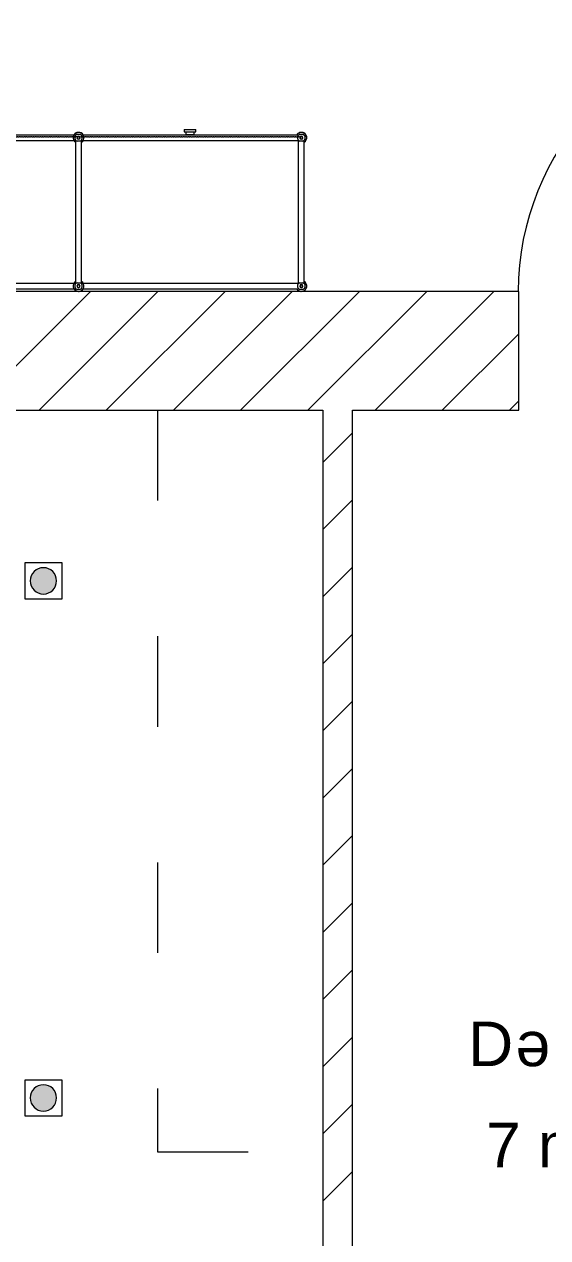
# Model space of a CAD drawing. Header units: millimetres. Extents: x 1680 to 166026, y 35966 to 91121.
# Drawn here: x 127485 to 129247, y 58896 to 62985 of the extents above; entities that cross this region are included whole.
import ezdxf

# ---------------------------------------------------------------- set-up
doc = ezdxf.new("R2010")
doc.units = ezdxf.units.MM
doc.linetypes.add('Dash', pattern=[6, 3, -3])
doc.linetypes.add('IMPORT-ACAD_ISO03W100', pattern=[762, 304.8, -457.2])
for name, color, linetype, lineweight in [('A-DETL-GENF', 252, 'Continuous', 18), ('A-DOOR', 31, 'Continuous', 18), ('A-GENM', 13, 'Continuous', 18), ('I-Furn', 252, 'Continuous', 13), ('I-FURN-HDLN', 252, 'Dash', 18)]:
    doc.layers.add(name, color=color, linetype=linetype, lineweight=lineweight)
doc.styles.add('Arial', font='arial.ttf', dxfattribs={"height": 150})
doc.styles.add('Arial_1', font='arial.ttf', dxfattribs={"height": 150})

# ---------------------------------------------------------------- blocks, each defined once
blk = doc.blocks.new('plan')
at = {"color": 252, "lineweight": 20, "true_color": 0x939598}
for p, q in [((500132.1, -196872.2), (496072.1, -196872.2)), ((500132.1, -197272.2), (500132.1, -196872.2)), ((496072.1, -197272.2), (499472.1, -197272.2)), ((499472.1, -197272.2), (499472.1, -200972.2)), ((499572.1, -197272.2), (500132.1, -197272.2)), ((499572.1, -200972.2), (499572.1, -197272.2))]:
    blk.add_line(p, q, dxfattribs=at)
at = {"color": 252, "linetype": 'Continuous', "lineweight": 20, "true_color": 0x939598}
for p, q in [((498290.7, -197272.2), (498690.7, -196872.2)), ((498517, -197272.2), (498917, -196872.2)), ((498743.2, -197272.2), (499143.2, -196872.2)), ((498969.5, -197272.2), (499369.5, -196872.2)), ((499195.8, -197272.2), (499595.8, -196872.2)), ((499422.1, -197272.2), (499822.1, -196872.2)), ((499648.3, -197272.2), (500048.3, -196872.2)), ((499874.6, -197272.2), (500132.1, -197014.7)), ((500100.9, -197272.2), (500132.1, -197241)), ((499472.1, -197448.5), (499572.1, -197348.5)), ((499472.1, -197674.7), (499572.1, -197574.7)), ((499472.1, -197901), (499572.1, -197801)), ((499472.1, -198127.3), (499572.1, -198027.3)), ((499472.1, -198353.5), (499572.1, -198253.5)), ((499472.1, -198579.8), (499572.1, -198479.8)), ((499472.1, -198806.1), (499572.1, -198706.1)), ((499472.1, -199032.4), (499572.1, -198932.4)), ((499472.1, -199258.6), (499572.1, -199158.6)), ((499472.1, -199484.9), (499572.1, -199384.9)), ((499472.1, -199711.2), (499572.1, -199611.2)), ((499472.1, -199937.5), (499572.1, -199837.5))]:
    blk.add_line(p, q, dxfattribs=at)
at = {"layer": 'A-DETL-GENF', "color": 252, "lineweight": 20, "true_color": 0x939598}
for p, q in [((497911.5, -196344.7), (498639, -196344.7)), ((497911.5, -196344.7), (498639, -196344.7)), ((498288.8, -196344.7), (498639, -196344.7)), ((498638.7, -196359.2), (498638.7, -196349.2)), ((498638.7, -196359.2), (498638.7, -196349.2)), ((498638.7, -196359.2), (498638.7, -196349.2)), ((498638.7, -196359.2), (498638.7, -196349.2)), ((498638.7, -196359.2), (498638.7, -196349.2)), ((498638.7, -196359.2), (498638.7, -196349.2)), ((498639, -196344.7), (498640.5, -196346.3)), ((498639, -196344.7), (498640.5, -196346.3)), ((498639, -196344.7), (498640.5, -196346.3)), ((498645.1, -196342.8), (498655.1, -196342.8)), ((498645.1, -196342.8), (498655.1, -196342.8)), ((498645.1, -196342.8), (498655.1, -196342.8)), ((498645.1, -196342.8), (498655.1, -196342.8)), ((498645.1, -196342.8), (498655.1, -196342.8)), ((498645.1, -196342.8), (498655.1, -196342.8)), ((498661.5, -196344.7), (498659.9, -196346.4)), ((498661.5, -196344.7), (498659.9, -196346.4)), ((498661.5, -196344.7), (498659.9, -196346.4)), ((498661.5, -196344.7), (499389, -196344.7)), ((498661.5, -196344.7), (499389, -196344.7)), ((498661.5, -196344.7), (499011.3, -196344.7)), ((498661.6, -196349.2), (498661.6, -196359.3)), ((498661.6, -196349.2), (498661.6, -196359.3)), ((498661.6, -196349.2), (498661.6, -196359.3)), ((498661.6, -196349.2), (498661.6, -196359.3)), ((498661.6, -196349.2), (498661.6, -196359.3)), ((498661.6, -196349.2), (498661.6, -196359.3)), ((499038.8, -196344.7), (499389, -196344.7)), ((499388.7, -196359.2), (499388.7, -196349.2)), ((499388.7, -196359.2), (499388.7, -196349.2)), ((499388.7, -196359.2), (499388.7, -196349.2)), ((499389, -196344.7), (499390.5, -196346.3)), ((499389, -196344.7), (499390.5, -196346.3)), ((499389, -196344.7), (499390.5, -196346.3)), ((499395.1, -196342.8), (499405.1, -196342.8)), ((499395.1, -196342.8), (499405.1, -196342.8)), ((499395.1, -196342.8), (499405.1, -196342.8)), ((499411.6, -196349.2), (499411.6, -196359.3)), ((499411.6, -196349.2), (499411.6, -196359.3)), ((499411.6, -196349.2), (499411.6, -196359.3)), ((497911.5, -196363.7), (498638.4, -196363.7)), ((497911.5, -196363.7), (498638.4, -196363.7)), ((497911.5, -196363.7), (498638.4, -196363.7)), ((498638.4, -196363.7), (498640.3, -196361.9)), ((498638.4, -196363.7), (498640.3, -196361.9)), ((498638.4, -196363.7), (498640.3, -196361.9)), ((498640.6, -196365.6), (498642.3, -196364)), ((498640.6, -196365.6), (498642.3, -196364)), ((498640.6, -196365.6), (498642.3, -196364)), ((498640.6, -196365.6), (498642.3, -196364)), ((498640.6, -196365.6), (498642.3, -196364)), ((498640.6, -196365.6), (498642.3, -196364)), ((498640.6, -196842.8), (498640.6, -196365.6)), ((498640.6, -196842.8), (498640.6, -196365.6)), ((498640.6, -196842.8), (498640.6, -196365.6)), ((498640.6, -196842.8), (498640.6, -196365.6)), ((498640.6, -196842.8), (498640.6, -196365.6)), ((498640.6, -196842.8), (498640.6, -196365.6)), ((498655.1, -196365.7), (498645.1, -196365.7)), ((498655.1, -196365.7), (498645.1, -196365.7)), ((498655.1, -196365.7), (498645.1, -196365.7)), ((498655.1, -196365.7), (498645.1, -196365.7)), ((498655.1, -196365.7), (498645.1, -196365.7)), ((498655.1, -196365.7), (498645.1, -196365.7)), ((498659.6, -196365.6), (498658, -196364)), ((498659.6, -196365.6), (498658, -196364)), ((498659.6, -196365.6), (498658, -196364)), ((498659.6, -196365.6), (498658, -196364)), ((498659.6, -196365.6), (498658, -196364)), ((498659.6, -196365.6), (498658, -196364)), ((498659.6, -196842.8), (498659.6, -196365.6)), ((498659.6, -196842.8), (498659.6, -196365.6)), ((498659.6, -196842.8), (498659.6, -196365.6)), ((498659.6, -196842.8), (498659.6, -196365.6)), ((498659.6, -196842.8), (498659.6, -196365.6)), ((498659.6, -196842.8), (498659.6, -196365.6)), ((498659.6, -196842.8), (498659.6, -196365.6)), ((498659.6, -196842.8), (498659.6, -196365.6)), ((498659.6, -196842.8), (498659.6, -196365.6)), ((498661.5, -196363.7), (498659.9, -196362.1)), ((498661.5, -196363.7), (498659.9, -196362.1)), ((498661.5, -196363.7), (498659.9, -196362.1)), ((498661.5, -196363.7), (499388.4, -196363.7)), ((498661.5, -196363.7), (499388.4, -196363.7)), ((498661.5, -196363.7), (499388.4, -196363.7)), ((499388.4, -196363.7), (499390.3, -196361.9)), ((499388.4, -196363.7), (499390.3, -196361.9)), ((499388.4, -196363.7), (499390.3, -196361.9)), ((499390.6, -196365.6), (499392.3, -196364)), ((499390.6, -196365.6), (499392.3, -196364)), ((499390.6, -196365.6), (499392.3, -196364)), ((499390.6, -196842.8), (499390.6, -196365.6)), ((499390.6, -196842.8), (499390.6, -196365.6)), ((499390.6, -196842.8), (499390.6, -196365.6)), ((499405.1, -196365.7), (499395.1, -196365.7)), ((499405.1, -196365.7), (499395.1, -196365.7)), ((499405.1, -196365.7), (499395.1, -196365.7)), ((499409.6, -196365.6), (499408, -196364)), ((499409.6, -196365.6), (499408, -196364)), ((499409.6, -196365.6), (499408, -196364)), ((499409.6, -196842.8), (499409.6, -196365.6)), ((499409.6, -196842.8), (499409.6, -196365.6)), ((499409.6, -196842.8), (499409.6, -196365.6)), ((499409.6, -196842.8), (499409.6, -196365.6)), ((499409.6, -196842.8), (499409.6, -196365.6)), ((499409.6, -196842.8), (499409.6, -196365.6)), ((497911.5, -196844.7), (498639, -196844.7)), ((497911.5, -196844.7), (498639, -196844.7)), ((497911.5, -196844.7), (498639, -196844.7)), ((498638.7, -196859.2), (498638.7, -196849.2)), ((498638.7, -196859.2), (498638.7, -196849.2)), ((498638.7, -196859.2), (498638.7, -196849.2)), ((498638.7, -196859.2), (498638.7, -196849.2)), ((498638.7, -196859.2), (498638.7, -196849.2)), ((498638.7, -196859.2), (498638.7, -196849.2)), ((498639, -196844.7), (498640.5, -196846.3)), ((498639, -196844.7), (498640.5, -196846.3)), ((498639, -196844.7), (498640.5, -196846.3)), ((498640.6, -196842.8), (498640.6, -196839)), ((498640.6, -196842.8), (498640.6, -196839)), ((498640.6, -196842.8), (498640.6, -196839)), ((498640.6, -196842.8), (498642.3, -196844.5)), ((498640.6, -196842.8), (498642.3, -196844.5)), ((498640.6, -196842.8), (498642.3, -196844.5)), ((498640.6, -196842.8), (498642.3, -196844.5)), ((498640.6, -196842.8), (498642.3, -196844.5)), ((498640.6, -196842.8), (498642.3, -196844.5)), ((498645.1, -196842.8), (498655.1, -196842.8)), ((498645.1, -196842.8), (498655.1, -196842.8)), ((498645.1, -196842.8), (498655.1, -196842.8)), ((498645.1, -196842.8), (498655.1, -196842.8)), ((498645.1, -196842.8), (498655.1, -196842.8)), ((498645.1, -196842.8), (498655.1, -196842.8)), ((498659.6, -196842.8), (498658, -196844.5)), ((498659.6, -196842.8), (498658, -196844.5)), ((498659.6, -196842.8), (498658, -196844.5)), ((498659.6, -196842.8), (498658, -196844.5)), ((498659.6, -196842.8), (498658, -196844.5)), ((498659.6, -196842.8), (498658, -196844.5)), ((498659.6, -196842.8), (498659.6, -196839)), ((498659.6, -196842.8), (498659.6, -196839)), ((498659.6, -196842.8), (498659.6, -196839)), ((498661.5, -196844.7), (498659.9, -196846.4)), ((498661.5, -196844.7), (498659.9, -196846.4)), ((498661.5, -196844.7), (498659.9, -196846.4)), ((498661.5, -196844.7), (499389, -196844.7)), ((498661.5, -196844.7), (499389, -196844.7)), ((498661.5, -196844.7), (499389, -196844.7)), ((498661.6, -196849.2), (498661.6, -196859.3)), ((498661.6, -196849.2), (498661.6, -196859.3)), ((498661.6, -196849.2), (498661.6, -196859.3)), ((498661.6, -196849.2), (498661.6, -196859.3)), ((498661.6, -196849.2), (498661.6, -196859.3)), ((498661.6, -196849.2), (498661.6, -196859.3)), ((499388.7, -196859.2), (499388.7, -196849.2)), ((499388.7, -196859.2), (499388.7, -196849.2)), ((499388.7, -196859.2), (499388.7, -196849.2)), ((499389, -196844.7), (499390.5, -196846.3)), ((499389, -196844.7), (499390.5, -196846.3)), ((499389, -196844.7), (499390.5, -196846.3)), ((499390.6, -196842.8), (499390.6, -196839)), ((499390.6, -196842.8), (499390.6, -196839)), ((499390.6, -196842.8), (499390.6, -196839)), ((499390.6, -196842.8), (499392.3, -196844.5)), ((499390.6, -196842.8), (499392.3, -196844.5)), ((499390.6, -196842.8), (499392.3, -196844.5)), ((499395.1, -196842.8), (499405.1, -196842.8)), ((499395.1, -196842.8), (499405.1, -196842.8)), ((499395.1, -196842.8), (499405.1, -196842.8)), ((499409.6, -196842.8), (499408, -196844.5)), ((499409.6, -196842.8), (499408, -196844.5)), ((499409.6, -196842.8), (499408, -196844.5)), ((499409.6, -196842.8), (499409.6, -196839)), ((499409.6, -196842.8), (499409.6, -196839)), ((499409.6, -196842.8), (499409.6, -196839)), ((499411.6, -196849.2), (499411.6, -196859.3)), ((499411.6, -196849.2), (499411.6, -196859.3)), ((499411.6, -196849.2), (499411.6, -196859.3)), ((497911.5, -196863.7), (498639, -196863.7)), ((497911.5, -196863.7), (498639, -196863.7)), ((497911.5, -196863.7), (498639, -196863.7)), ((498639, -196863.7), (498640.5, -196862.2)), ((498639, -196863.7), (498640.5, -196862.2)), ((498639, -196863.7), (498640.5, -196862.2)), ((498655.1, -196865.7), (498645.1, -196865.7)), ((498655.1, -196865.7), (498645.1, -196865.7)), ((498655.1, -196865.7), (498645.1, -196865.7)), ((498655.1, -196865.7), (498645.1, -196865.7)), ((498655.1, -196865.7), (498645.1, -196865.7)), ((498655.1, -196865.7), (498645.1, -196865.7)), ((498661.5, -196863.7), (498659.8, -196862.1)), ((498661.5, -196863.7), (498659.8, -196862.1)), ((498661.5, -196863.7), (498659.8, -196862.1)), ((498661.5, -196863.7), (499389, -196863.7)), ((498661.5, -196863.7), (499389, -196863.7)), ((498661.5, -196863.7), (499389, -196863.7)), ((499389, -196863.7), (499390.5, -196862.2)), ((499389, -196863.7), (499390.5, -196862.2)), ((499389, -196863.7), (499390.5, -196862.2)), ((499405.1, -196865.7), (499395.1, -196865.7)), ((499405.1, -196865.7), (499395.1, -196865.7)), ((499405.1, -196865.7), (499395.1, -196865.7))]:
    blk.add_line(p, q, dxfattribs=at)
for centre, radius, start, end in [((498650.1, -196354.2), 18, 31.8737, 238.1251), ((498650.1, -196354.2), 18, 31.8601, 148.1399), ((498650.4, -196354.2), 18, 31.8601, 148.1399), ((498650.4, -196354.2), 18, 301.8749, 148.1263), ((498650.3, -196354.4), 12.7, 113.9382, 156.0618), ((498650.3, -196354.4), 12.7, 113.9382, 156.0618), ((498650.3, -196354.4), 12.7, 113.9382, 156.0618), ((498650.3, -196354.4), 12.7, 113.9382, 156.0618), ((498650.3, -196354.4), 12.7, 113.9382, 156.0618), ((498650.3, -196354.4), 12.7, 113.9382, 156.0618), ((498650.3, -196354.1), 12.7, 203.9393, 246.0607), ((498650.3, -196354.1), 12.7, 203.9393, 246.0607), ((498650.3, -196354.1), 12.7, 203.9393, 246.0607), ((498650.3, -196354.1), 12.7, 203.9393, 246.0607), ((498650.3, -196354.1), 12.7, 203.9393, 246.0607), ((498650.3, -196354.1), 12.7, 203.9393, 246.0607), ((498650.1, -196354.2), 5.27, 0, 180), ((498650.1, -196354.2), 5.27, 0, 180), ((498650.1, -196354.2), 5.27, 0, 180), ((498650.1, -196354.2), 5.27, 0, 180), ((498650.1, -196354.2), 5.27, 0, 180), ((498650.1, -196354.2), 5.27, 0, 180), ((498650.1, -196354.2), 5.27, 180, 0), ((498650.1, -196354.2), 5.27, 180, 0), ((498650.1, -196354.2), 5.27, 180, 0), ((498650.1, -196354.2), 5.27, 180, 0), ((498650.1, -196354.2), 5.27, 180, 0), ((498650.1, -196354.2), 5.27, 180, 0), ((498650.1, -196354.2), 4.27, 0, 180), ((498650.1, -196354.2), 4.27, 0, 180), ((498650.1, -196354.2), 4.27, 0, 180), ((498650.1, -196354.2), 4.27, 0, 180), ((498650.1, -196354.2), 4.27, 0, 180), ((498650.1, -196354.2), 4.27, 0, 180), ((498650.1, -196354.2), 4.27, 180, 0), ((498650.1, -196354.2), 4.27, 180, 0), ((498650.1, -196354.2), 4.27, 180, 0), ((498650.1, -196354.2), 4.27, 180, 0), ((498650.1, -196354.2), 4.27, 180, 0), ((498650.1, -196354.2), 4.27, 180, 0), ((498650.2, -196354.1), 12.4, 23.3761, 66.6239), ((498650.2, -196354.1), 12.4, 23.3761, 66.6239), ((498650.2, -196354.1), 12.4, 23.3761, 66.6239), ((498650.2, -196354.1), 12.4, 23.3761, 66.6239), ((498650.2, -196354.1), 12.4, 23.3761, 66.6239), ((498650.2, -196354.1), 12.4, 23.3761, 66.6239), ((498650.1, -196354.2), 12.6, 293.7911, 336.2089), ((498650.1, -196354.2), 12.6, 293.7911, 336.2089), ((498650.1, -196354.2), 12.6, 293.7911, 336.2089), ((498650.1, -196354.2), 12.6, 293.7911, 336.2089), ((498650.1, -196354.2), 12.6, 293.7911, 336.2089), ((498650.1, -196354.2), 12.6, 293.7911, 336.2089), ((499400.1, -196354.2), 18, 31.8601, 148.1399), ((499400.4, -196354.2), 18, 301.8749, 148.1263), ((499400.3, -196354.4), 12.7, 113.9382, 156.0618), ((499400.3, -196354.4), 12.7, 113.9382, 156.0618), ((499400.3, -196354.4), 12.7, 113.9382, 156.0618), ((499400.3, -196354.1), 12.7, 203.9393, 246.0607), ((499400.3, -196354.1), 12.7, 203.9393, 246.0607), ((499400.3, -196354.1), 12.7, 203.9393, 246.0607), ((499400.1, -196354.2), 5.27, 0, 180), ((499400.1, -196354.2), 5.27, 0, 180), ((499400.1, -196354.2), 5.27, 0, 180), ((499400.1, -196354.2), 5.27, 180, 0), ((499400.1, -196354.2), 5.27, 180, 0), ((499400.1, -196354.2), 5.27, 180, 0), ((499400.1, -196354.2), 4.27, 0, 180), ((499400.1, -196354.2), 4.27, 0, 180), ((499400.1, -196354.2), 4.27, 0, 180), ((499400.1, -196354.2), 4.27, 180, 0), ((499400.1, -196354.2), 4.27, 180, 0), ((499400.1, -196354.2), 4.27, 180, 0), ((499400.2, -196354.1), 12.4, 23.3761, 66.6239), ((499400.2, -196354.1), 12.4, 23.3761, 66.6239), ((499400.2, -196354.1), 12.4, 23.3761, 66.6239), ((499400.1, -196354.2), 12.6, 293.7911, 336.2089), ((499400.1, -196354.2), 12.6, 293.7911, 336.2089), ((499400.1, -196354.2), 12.6, 293.7911, 336.2089), ((499400.1, -196354.2), 18, 301.8891, 58.1109), ((498650.1, -196854.2), 18, 121.8749, 328.1115), ((498650.4, -196854.2), 18, 211.8885, 58.1251), ((498650.3, -196854.4), 12.7, 113.9382, 156.0618), ((498650.3, -196854.4), 12.7, 113.9382, 156.0618), ((498650.3, -196854.4), 12.7, 113.9382, 156.0618), ((498650.3, -196854.4), 12.7, 113.9382, 156.0618), ((498650.3, -196854.4), 12.7, 113.9382, 156.0618), ((498650.3, -196854.4), 12.7, 113.9382, 156.0618), ((498650.1, -196854.2), 5.27, 0, 180), ((498650.1, -196854.2), 5.27, 0, 180), ((498650.1, -196854.2), 5.27, 0, 180), ((498650.1, -196854.2), 5.27, 0, 180), ((498650.1, -196854.2), 5.27, 0, 180), ((498650.1, -196854.2), 5.27, 0, 180), ((498650.1, -196854.2), 4.27, 0, 180), ((498650.1, -196854.2), 4.27, 0, 180), ((498650.1, -196854.2), 4.27, 0, 180), ((498650.1, -196854.2), 4.27, 0, 180), ((498650.1, -196854.2), 4.27, 0, 180), ((498650.1, -196854.2), 4.27, 0, 180), ((498650.2, -196854.1), 12.4, 23.3761, 66.6239), ((498650.2, -196854.1), 12.4, 23.3761, 66.6239), ((498650.2, -196854.1), 12.4, 23.3761, 66.6239), ((498650.2, -196854.1), 12.4, 23.3761, 66.6239), ((498650.2, -196854.1), 12.4, 23.3761, 66.6239), ((498650.2, -196854.1), 12.4, 23.3761, 66.6239), ((499400.4, -196854.2), 18, 211.8885, 58.1251), ((499400.3, -196854.4), 12.7, 113.9382, 156.0618), ((499400.3, -196854.4), 12.7, 113.9382, 156.0618), ((499400.3, -196854.4), 12.7, 113.9382, 156.0618), ((499400.1, -196854.2), 5.27, 0, 180), ((499400.1, -196854.2), 5.27, 0, 180), ((499400.1, -196854.2), 5.27, 0, 180), ((499400.1, -196854.2), 4.27, 0, 180), ((499400.1, -196854.2), 4.27, 0, 180), ((499400.1, -196854.2), 4.27, 0, 180), ((499400.2, -196854.1), 12.4, 23.3761, 66.6239), ((499400.2, -196854.1), 12.4, 23.3761, 66.6239), ((499400.2, -196854.1), 12.4, 23.3761, 66.6239), ((499400.1, -196854.2), 18, 301.8749, 58.1251), ((498650.1, -196854.2), 18, 211.8749, 328.1251), ((498650.4, -196854.2), 18, 211.8749, 328.1251), ((498650.3, -196854.1), 12.7, 203.9393, 246.0607), ((498650.3, -196854.1), 12.7, 203.9393, 246.0607), ((498650.3, -196854.1), 12.7, 203.9393, 246.0607), ((498650.3, -196854.1), 12.7, 203.9393, 246.0607), ((498650.3, -196854.1), 12.7, 203.9393, 246.0607), ((498650.3, -196854.1), 12.7, 203.9393, 246.0607), ((498650.1, -196854.2), 5.27, 180, 0), ((498650.1, -196854.2), 5.27, 180, 0), ((498650.1, -196854.2), 5.27, 180, 0), ((498650.1, -196854.2), 5.27, 180, 0), ((498650.1, -196854.2), 5.27, 180, 0), ((498650.1, -196854.2), 5.27, 180, 0), ((498650.1, -196854.2), 4.27, 180, 0), ((498650.1, -196854.2), 4.27, 180, 0), ((498650.1, -196854.2), 4.27, 180, 0), ((498650.1, -196854.2), 4.27, 180, 0), ((498650.1, -196854.2), 4.27, 180, 0), ((498650.1, -196854.2), 4.27, 180, 0), ((498650.1, -196854.2), 12.6, 293.7911, 336.2089), ((498650.1, -196854.2), 12.6, 293.7911, 336.2089), ((498650.1, -196854.2), 12.6, 293.7911, 336.2089), ((498650.1, -196854.2), 12.6, 293.7911, 336.2089), ((498650.1, -196854.2), 12.6, 293.7911, 336.2089), ((498650.1, -196854.2), 12.6, 293.7911, 336.2089), ((499400.1, -196854.2), 18, 211.8749, 328.1251), ((499400.3, -196854.1), 12.7, 203.9393, 246.0607), ((499400.3, -196854.1), 12.7, 203.9393, 246.0607), ((499400.3, -196854.1), 12.7, 203.9393, 246.0607), ((499400.1, -196854.2), 5.27, 180, 0), ((499400.1, -196854.2), 5.27, 180, 0), ((499400.1, -196854.2), 5.27, 180, 0), ((499400.1, -196854.2), 4.27, 180, 0), ((499400.1, -196854.2), 4.27, 180, 0), ((499400.1, -196854.2), 4.27, 180, 0), ((499400.1, -196854.2), 12.6, 293.7911, 336.2089), ((499400.1, -196854.2), 12.6, 293.7911, 336.2089), ((499400.1, -196854.2), 12.6, 293.7911, 336.2089)]:
    blk.add_arc(centre, radius, start, end, dxfattribs=at)
at = {"layer": 'A-DOOR', "color": 252, "lineweight": 20, "true_color": 0x939598}
blk.add_arc((501032.1, -196872.2), 901.7, 93.2424, 180, dxfattribs=at)
at = {"layer": 'A-GENM', "color": 252, "linetype": 'IMPORT-ACAD_ISO03W100', "lineweight": 20, "true_color": 0x939598}
for p, q in [((498916.3, -197272.2), (498916.3, -199772.2)), ((498916.3, -199772.2), (499472.1, -199772.2))]:
    blk.add_line(p, q, dxfattribs=at)
at = {"layer": 'I-Furn', "color": 252, "lineweight": 20, "true_color": 0x939598}
for p, q in [((499005.4, -196326.2), (499005.4, -196334.2)), ((499005.4, -196326.2), (499044.8, -196326.2)), ((499005.4, -196334.2), (499044.8, -196334.2)), ((499011.3, -196334.2), (499011.3, -196344.7)), ((499038.8, -196344.7), (499011.3, -196344.7)), ((499038.8, -196344.7), (499038.8, -196334.2)), ((499044.8, -196334.2), (499044.8, -196326.2))]:
    blk.add_line(p, q, dxfattribs=at)
at = {"layer": 'I-FURN-HDLN', "color": 252, "lineweight": 20, "true_color": 0x939598}
for p, q in [((498650.1, -196351.7), (497900.1, -196351.7)), ((497900.1, -196351.7), (498650.1, -196351.7)), ((499400.1, -196351.7), (498650.1, -196351.7)), ((498650.1, -196351.7), (499400.1, -196351.7))]:
    blk.add_line(p, q, dxfattribs=at)
at = {"color": 252, "lineweight": 20, "true_color": 0x939598}
for s, style, p in [('D', 'Arial', (499962, -199482.9)), ('ə', 'Arial_1', (500121.6, -199482.9)), ('7 m', 'Arial', (500022, -199823.5))]:
    blk.add_text(s, height=150, dxfattribs=dict(at, style=style)).set_placement(p)
blk = doc.blocks.new('A$C513457DA')
at = {"lineweight": 13}
h = blk.add_hatch(color=20, dxfattribs=at)
h.set_gradient(color1=(255, 63, 0), one_color=1, tint=1, name='SPHERICAL')
h.paths.add_polyline_path([(0, 65.5, 1), (131.1, 65.5, 1)])
at = {"color": 7, "lineweight": 13}
blk.add_circle((65.5, 65.5, 13.2), 65.5, dxfattribs=at)
blk = doc.blocks.new('asdasdasda')
at = {"color": 7, "lineweight": 5}
blk.add_lwpolyline([(61.4, 61.4), (61.4, -61.4), (-61.4, -61.4), (-61.4, 61.4)], close=True, dxfattribs=at)
at = {"color": 7, "lineweight": 13, "xscale": -0.6762847886416495, "yscale": 0.6762847886416495, "zscale": 0.6762847886416495, "rotation": 180}
blk.add_blockref('A$C513457DA', (-44.3, 44.3, -9), dxfattribs=at)

msp = doc.modelspace()

# ---------------------------------------------------------------- block references
for name, p in [('plan', (-370982.2, 258957.2)), ('asdasdasda', (127549.7, 61109.6)), ('asdasdasda', (127549.7, 59367.3))]:
    msp.add_blockref(name, p)

doc.saveas('drawing.dxf')
